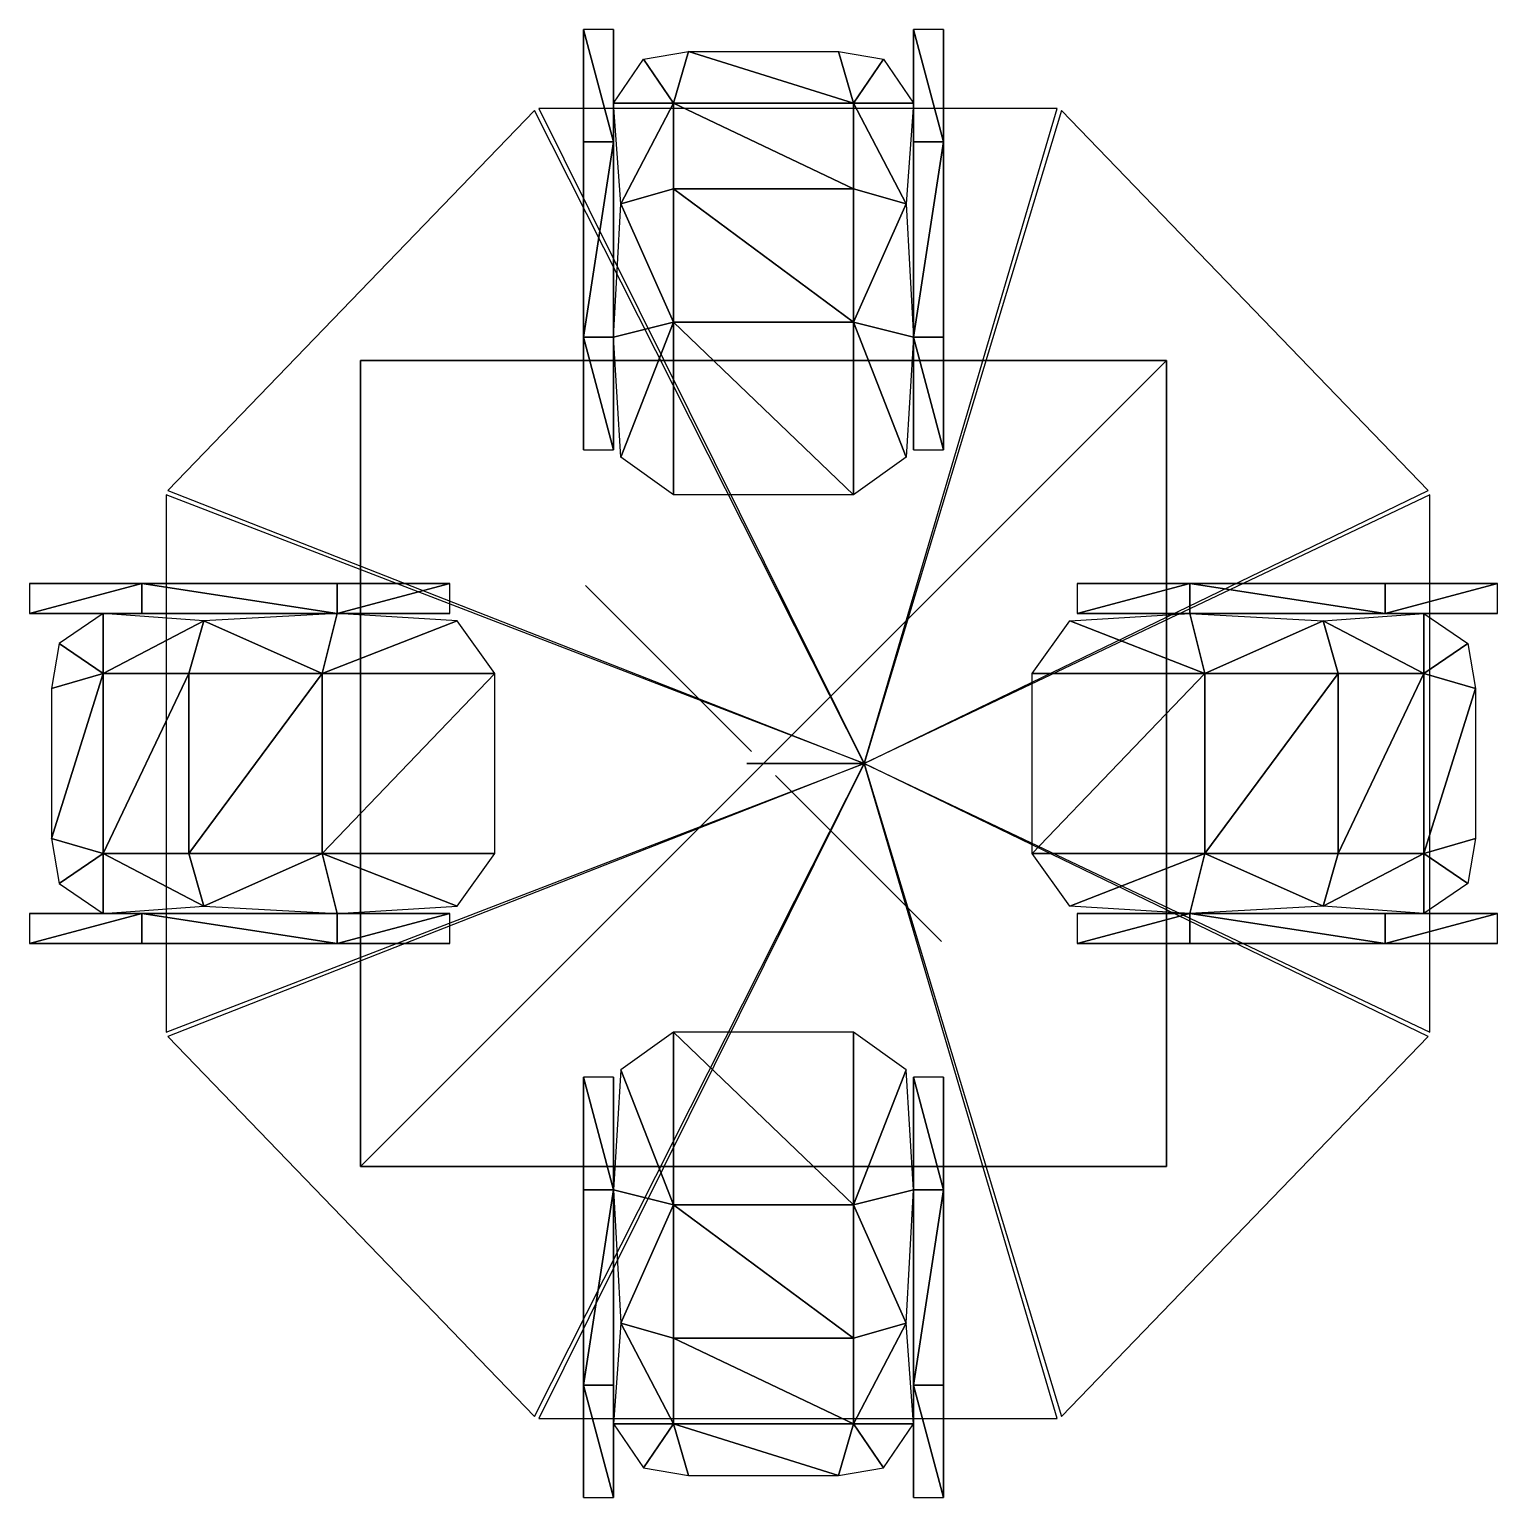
# Model space of a CAD drawing. Extents: x -1.16 to 1.06, y -1.11 to 1.11.
import ezdxf

# ---------------------------------------------------------------- set-up
doc = ezdxf.new("R2010")
doc.units = 0
doc.layers.get('0').update_dxf_attribs({"linetype": 'CONTINUOUS'})

msp = doc.modelspace()

# ---------------------------------------------------------------- meshes
at = {"color": 254, "linetype": 'BYBLOCK'}
mesh = msp.add_polyface(dxfattribs=at)
corners = [(-0.2779, 0.9401, 0.5035), (-0.2779, 0.6449, 0.5035), (-0.2779, 0.906, 0.4695), (-0.2779, 0.6789, 0.4695), (-0.3233, 0.6449, 0.5035), (-0.3233, 0.9401, 0.5035), (-0.3233, 0.906, 0.4695), (-0.3233, 0.6789, 0.4695), (0.1763, 0.6449, 0.5035), (0.2217, 0.6449, 0.5035), (0.2217, 0.9401, 0.5035), (0.1763, 0.9401, 0.5035), (0.1763, 0.906, 0.4695), (0.1763, 0.6789, 0.4695), (0.2217, 0.906, 0.4695), (0.2217, 0.6789, 0.4695), (-0.2779, 0.4745, 0.0039), (-0.2779, 0.52, 0.0039), (-0.2779, 1.1104, 0.0039), (-0.2779, 1.065, 0.0039), (-0.3233, 1.1104, 0.0039), (-0.3233, 1.065, 0.0039), (-0.3233, 0.4745, 0.0039), (-0.3233, 0.52, 0.0039), (0.1763, 1.1104, 0.0039), (0.2217, 1.1104, 0.0039), (0.1763, 0.4745, 0.0039), (0.2217, 0.4745, 0.0039), (0.1763, 0.52, 0.0039), (0.1763, 1.065, 0.0039), (0.2217, 1.065, 0.0039), (0.2217, 0.52, 0.0039), (0.8893, 0.2271, 0.5035), (0.5941, 0.2271, 0.5035), (0.8552, 0.2271, 0.4695), (0.6281, 0.2271, 0.4695), (0.5941, 0.2725, 0.5035), (0.8893, 0.2725, 0.5035), (0.8552, 0.2725, 0.4695), (0.6281, 0.2725, 0.4695), (0.5941, -0.2271, 0.5035), (0.5941, -0.2725, 0.5035), (0.8893, -0.2725, 0.5035), (0.8893, -0.2271, 0.5035), (0.8552, -0.2271, 0.4695), (0.6281, -0.2271, 0.4695), (0.8552, -0.2725, 0.4695), (0.6281, -0.2725, 0.4695), (0.4237, 0.2271, 0.0039), (0.4692, 0.2271, 0.0039), (1.0596, 0.2271, 0.0039), (1.0142, 0.2271, 0.0039), (1.0596, 0.2725, 0.0039), (1.0142, 0.2725, 0.0039), (0.4237, 0.2725, 0.0039), (0.4692, 0.2725, 0.0039), (1.0596, -0.2271, 0.0039), (1.0596, -0.2725, 0.0039), (0.4237, -0.2271, 0.0039), (0.4237, -0.2725, 0.0039), (0.4692, -0.2271, 0.0039), (1.0142, -0.2271, 0.0039), (1.0142, -0.2725, 0.0039), (0.4692, -0.2725, 0.0039), (0.1763, -0.9401, 0.5035), (0.1763, -0.6449, 0.5035), (0.1763, -0.906, 0.4695), (0.1763, -0.6789, 0.4695), (0.2217, -0.6449, 0.5035), (0.2217, -0.9401, 0.5035), (0.2217, -0.906, 0.4695), (0.2217, -0.6789, 0.4695), (-0.2779, -0.6449, 0.5035), (-0.3233, -0.6449, 0.5035), (-0.3233, -0.9401, 0.5035), (-0.2779, -0.9401, 0.5035), (-0.2779, -0.906, 0.4695), (-0.2779, -0.6789, 0.4695), (-0.3233, -0.906, 0.4695), (-0.3233, -0.6789, 0.4695), (0.1763, -0.4745, 0.0039), (0.1763, -0.52, 0.0039), (0.1763, -1.1104, 0.0039), (0.1763, -1.065, 0.0039), (0.2217, -1.1104, 0.0039), (0.2217, -1.065, 0.0039), (0.2217, -0.4745, 0.0039), (0.2217, -0.52, 0.0039), (-0.2779, -1.1104, 0.0039), (-0.3233, -1.1104, 0.0039), (-0.2779, -0.4745, 0.0039), (-0.3233, -0.4745, 0.0039), (-0.2779, -0.52, 0.0039), (-0.2779, -1.065, 0.0039), (-0.3233, -1.065, 0.0039), (-0.3233, -0.52, 0.0039), (-0.6957, 0.2725, 0.5035), (-0.5253, 0.2725, 0.0039), (-0.7297, 0.2725, 0.4695), (-0.5708, 0.2725, 0.0039), (-0.9909, 0.2725, 0.5035), (-0.9568, 0.2725, 0.4695), (-1.1612, 0.2725, 0.0039), (-1.1158, 0.2725, 0.0039), (-0.9909, 0.2271, 0.5035), (-1.1612, 0.2271, 0.0039), (-1.1158, 0.2271, 0.0039), (-0.9568, 0.2271, 0.4695), (-0.6957, 0.2271, 0.5035), (-0.7297, 0.2271, 0.4695), (-0.5253, 0.2271, 0.0039), (-0.5708, 0.2271, 0.0039), (-0.9909, -0.2725, 0.5035), (-0.9909, -0.2271, 0.5035), (-1.1612, -0.2725, 0.0039), (-1.1612, -0.2271, 0.0039), (-0.6957, -0.2725, 0.5035), (-0.6957, -0.2271, 0.5035), (-0.5253, -0.2725, 0.0039), (-0.5253, -0.2271, 0.0039), (-0.7297, -0.2725, 0.4695), (-0.5708, -0.2725, 0.0039), (-0.9568, -0.2725, 0.4695), (-1.1158, -0.2725, 0.0039), (-1.1158, -0.2271, 0.0039), (-0.9568, -0.2271, 0.4695), (-0.7297, -0.2271, 0.4695), (-0.5708, -0.2271, 0.0039)]
mesh.append_faces([[corners[k] for k in face] for face in [(0, 1, 2), (3, 2, 1), (10, 9, 14), (15, 14, 9), (1, 16, 3), (17, 3, 16), (18, 0, 19), (2, 19, 0), (22, 16, 4), (1, 4, 16), (5, 0, 20), (18, 20, 0), (11, 10, 24), (25, 24, 10), (26, 27, 8), (9, 8, 27), (25, 10, 30), (14, 30, 10), (9, 27, 15), (31, 15, 27), (32, 33, 34), (35, 34, 33), (42, 41, 46), (47, 46, 41), (33, 48, 35), (49, 35, 48), (50, 32, 51), (34, 51, 32), (54, 48, 36), (33, 36, 48), (37, 32, 52), (50, 52, 32), (43, 42, 56), (57, 56, 42), (58, 59, 40), (41, 40, 59), (57, 42, 62), (46, 62, 42), (41, 59, 47), (63, 47, 59), (64, 65, 66), (67, 66, 65), (74, 73, 78), (79, 78, 73), (65, 80, 67), (81, 67, 80), (82, 64, 83), (66, 83, 64), (86, 80, 68), (65, 68, 80), (69, 64, 84), (82, 84, 64), (75, 74, 88), (89, 88, 74), (90, 91, 72), (73, 72, 91), (89, 74, 94), (78, 94, 74), (73, 91, 79), (95, 79, 91), (96, 97, 98), (99, 98, 97), (100, 96, 101), (98, 101, 96), (102, 100, 103), (101, 103, 100), (110, 97, 108), (96, 108, 97), (104, 100, 105), (102, 105, 100), (112, 113, 114), (115, 114, 113), (118, 119, 116), (117, 116, 119), (115, 113, 124), (125, 124, 113), (113, 117, 125), (126, 125, 117), (117, 119, 126), (127, 126, 119)]], dxfattribs={"vtx1": -1, "color": 254})
mesh.append_faces([[corners[k] for k in face] for face in [(4, 5, 6), (6, 7, 4), (4, 1, 0), (0, 5, 4), (8, 9, 10), (10, 11, 8), (8, 11, 12), (12, 13, 8), (5, 20, 21), (21, 6, 5), (22, 4, 7), (7, 23, 22), (26, 8, 13), (13, 28, 26), (11, 24, 29), (29, 12, 11), (36, 37, 38), (38, 39, 36), (36, 33, 32), (32, 37, 36), (40, 41, 42), (42, 43, 40), (40, 43, 44), (44, 45, 40), (37, 52, 53), (53, 38, 37), (54, 36, 39), (39, 55, 54), (58, 40, 45), (45, 60, 58), (43, 56, 61), (61, 44, 43), (68, 69, 70), (70, 71, 68), (68, 65, 64), (64, 69, 68), (72, 73, 74), (74, 75, 72), (72, 75, 76), (76, 77, 72), (69, 84, 85), (85, 70, 69), (86, 68, 71), (71, 87, 86), (90, 72, 77), (77, 92, 90), (75, 88, 93), (93, 76, 75), (104, 105, 106), (106, 107, 104), (108, 104, 107), (107, 109, 108), (110, 108, 109), (109, 111, 110), (108, 96, 100), (100, 104, 108), (116, 117, 113), (113, 112, 116), (118, 116, 120), (120, 121, 118), (116, 112, 122), (122, 120, 116), (112, 114, 123), (123, 122, 112)]], dxfattribs={"vtx2": -1, "color": 254})
at = {"color": 0, "linetype": 'BYBLOCK'}
mesh = msp.add_polyface(dxfattribs=at)
corners = [(-0.1871, 0.8691, 0.3442), (0.0855, 0.8691, 0.3442), (0.0855, 0.6674, 0.3363), (-0.1871, 0.6674, 0.3363), (0.1763, 0.6447, 0.3704), (0.165, 0.4632, 0.39), (0.0855, 0.4064, 0.3786), (0.165, 0.8464, 0.3897), (0.0855, 0.9989, 0.6065), (0.1763, 0.9989, 0.6292), (-0.1871, 0.9989, 0.6065), (-0.1871, 0.4064, 0.3786), (-0.2666, 0.4632, 0.39), (-0.2779, 0.6447, 0.3704), (-0.2666, 0.8464, 0.3897), (-0.2779, 0.9989, 0.6292), (0.1309, 1.0655, 0.9247), (0.0628, 1.0769, 0.9701), (-0.1644, 1.0769, 0.9701), (-0.2325, 1.0655, 0.9247), (0.8183, 0.1363, 0.3442), (0.8183, -0.1363, 0.3442), (0.6166, -0.1363, 0.3363), (0.6166, 0.1363, 0.3363), (0.5939, -0.2271, 0.3704), (0.4124, -0.2158, 0.39), (0.3556, -0.1363, 0.3786), (0.7956, -0.2158, 0.3897), (0.9481, -0.1363, 0.6065), (0.9481, -0.2271, 0.6292), (0.9481, 0.1363, 0.6065), (0.3556, 0.1363, 0.3786), (0.4124, 0.2158, 0.39), (0.5939, 0.2271, 0.3704), (0.7956, 0.2158, 0.3897), (0.9481, 0.2271, 0.6292), (1.0147, -0.1817, 0.9247), (1.0261, -0.1136, 0.9701), (1.0261, 0.1136, 0.9701), (1.0147, 0.1817, 0.9247), (-0.1871, -0.8691, 0.3442), (0.0855, -0.8691, 0.3442), (-0.1871, -0.6674, 0.3363), (0.0855, -0.6674, 0.3363), (-0.2779, -0.6447, 0.3704), (-0.2666, -0.4632, 0.39), (-0.1871, -0.4064, 0.3786), (-0.2666, -0.8464, 0.3897), (-0.2779, -0.9989, 0.6292), (-0.1871, -0.9989, 0.6065), (0.0855, -0.9989, 0.6065), (0.0855, -0.4064, 0.3786), (0.165, -0.4632, 0.39), (0.1763, -0.6447, 0.3704), (0.165, -0.8464, 0.3897), (0.1763, -0.9989, 0.6292), (-0.2325, -1.0655, 0.9247), (-0.1644, -1.0769, 0.9701), (0.0628, -1.0769, 0.9701), (0.1309, -1.0655, 0.9247), (-0.9199, -0.1363, 0.3442), (-1.0497, -0.1363, 0.6065), (-0.8972, -0.2158, 0.3897), (-1.0497, -0.2271, 0.6292), (-0.7182, -0.1363, 0.3363), (-0.6955, -0.2271, 0.3704), (-0.4572, -0.1363, 0.3786), (-0.514, -0.2158, 0.39), (-1.1277, -0.1136, 0.9701), (-1.1163, -0.1817, 0.9247), (-1.1277, 0.1136, 0.9701), (-1.0497, 0.1363, 0.6065), (-0.7182, 0.1363, 0.3363), (-0.4572, 0.1363, 0.3786), (-0.9199, 0.1363, 0.3442), (-1.0497, 0.2271, 0.6292), (-0.8972, 0.2158, 0.3897), (-0.6955, 0.2271, 0.3704), (-0.514, 0.2158, 0.39), (-1.1163, 0.1817, 0.9247)]
mesh.append_faces([[corners[k] for k in face] for face in [(2, 5, 6), (7, 2, 1), (8, 7, 1), (3, 12, 13), (14, 3, 13), (10, 14, 15), (16, 8, 17), (19, 10, 15), (22, 25, 26), (27, 22, 21), (28, 27, 21), (23, 32, 33), (34, 23, 33), (30, 34, 35), (36, 28, 37), (39, 30, 35), (45, 42, 46), (42, 47, 40), (47, 49, 40), (52, 43, 53), (43, 54, 53), (54, 50, 55), (49, 56, 57), (50, 59, 55), (62, 61, 63), (64, 62, 65), (67, 64, 65), (61, 69, 63), (76, 71, 74), (72, 76, 74), (78, 72, 73), (71, 79, 70)]], dxfattribs={"vtx0": -1, "color": 0})
mesh.append_faces([[corners[k] for k in face] for face in [(40, 41, 42), (43, 42, 41), (44, 42, 45), (44, 47, 42), (48, 49, 47), (49, 50, 40), (41, 40, 50), (42, 43, 46), (51, 46, 43), (51, 43, 52), (41, 54, 43), (41, 50, 54), (48, 56, 49), (57, 58, 49), (50, 49, 58), (58, 59, 50), (60, 61, 62), (60, 62, 64), (66, 64, 67), (68, 69, 61), (70, 68, 71), (61, 71, 68), (72, 64, 73), (66, 73, 64), (74, 60, 72), (64, 72, 60), (71, 61, 74), (60, 74, 61), (75, 71, 76), (77, 76, 72), (77, 72, 78), (75, 79, 71)]], dxfattribs={"vtx1": -1, "color": 0})
mesh.append_faces([[corners[k] for k in face] for face in [(0, 1, 2), (2, 3, 0), (2, 4, 5), (7, 4, 2), (8, 9, 7), (10, 8, 1), (1, 0, 10), (3, 2, 6), (6, 11, 3), (3, 11, 12), (14, 0, 3), (10, 0, 14), (16, 9, 8), (18, 17, 8), (8, 10, 18), (19, 18, 10), (20, 21, 22), (22, 23, 20), (22, 24, 25), (27, 24, 22), (28, 29, 27), (30, 28, 21), (21, 20, 30), (23, 22, 26), (26, 31, 23), (23, 31, 32), (34, 20, 23), (30, 20, 34), (36, 29, 28), (38, 37, 28), (28, 30, 38), (39, 38, 30)]], dxfattribs={"vtx2": -1, "color": 0})
at = {"color": 5, "linetype": 'BYBLOCK'}
mesh = msp.add_polyface(dxfattribs=at)
corners = [(-0.3907, 0.9906, 1.6571), (0.1016, 0, 1.9177), (0.3934, 0.9906, 1.4432), (-0.9543, -0.4064, 1.8108), (-0.9543, 0.4064, 1.8108), (0.3934, -0.9906, 1.4432), (-0.3907, -0.9906, 1.6571), (0.957, 0.4064, 1.2895), (0.957, -0.4064, 1.2895)]
mesh.append_faces([[corners[k] for k in face] for face in [(0, 1, 2), (3, 1, 4), (5, 1, 6), (7, 1, 8)]], dxfattribs={"color": 5})
at = {"color": 3, "linetype": 'BYBLOCK'}
mesh = msp.add_polyface(dxfattribs=at)
corners = [(-0.9517, 0.4131, 1.81), (0.1016, 0, 1.9177), (-0.3972, 0.9878, 1.6588), (-0.3972, -0.9878, 1.6588), (-0.9517, -0.4131, 1.81), (0.9544, -0.4131, 1.2902), (0.3999, -0.9878, 1.4414), (0.3999, 0.9878, 1.4414), (0.9544, 0.4131, 1.2902)]
mesh.append_faces([[corners[k] for k in face] for face in [(0, 1, 2), (3, 1, 4), (5, 1, 6), (7, 1, 8)]], dxfattribs={"color": 3})
at = {"color": 0, "linetype": 'BYBLOCK'}
mesh = msp.add_polyface(dxfattribs=at)
corners = [(-0.6604, 0.6096, 0.6604), (-0.6604, 0.6096, 0.6096), (-0.6604, -0.6096, 0.6096), (-0.6604, -0.6096, 0.6604), (0.5588, 0.6096, 0.6604), (0.5588, 0.6096, 0.6096), (0.5588, -0.6096, 0.6604), (0.5588, -0.6096, 0.6096)]
mesh.append_faces([[corners[k] for k in face] for face in [(4, 5, 0), (1, 0, 5), (3, 2, 6), (7, 6, 2), (7, 2, 5), (1, 5, 2)]], dxfattribs={"vtx1": -1, "color": 0})
mesh.append_faces([[corners[k] for k in face] for face in [(0, 1, 2), (2, 3, 0), (6, 7, 5), (5, 4, 6), (3, 6, 4), (4, 0, 3)]], dxfattribs={"vtx2": -1, "color": 0})
at = {"color": 254, "linetype": 'BYBLOCK'}
mesh = msp.add_polyface(dxfattribs=at)
corners = [(-0.0688, -0.018, 0.6096), (-0.0867, -0.0359, 0.6096), (-0.0688, -0.018, 0.1905), (-0.0867, -0.0359, 0.2032), (-0.3202, -0.2694, 0.0254), (-0.3202, -0.2694), (-0.0254, 0, 0.6604), (-0.0762, 0, 0.6604), (-0.0762, 0, 1.2573), (-0.0254, 0, 1.2573), (0.1016, 0, 1.8923), (0.0762, 0, 1.8923), (-0.0149, 0.0359, 0.2032), (-0.0328, 0.018, 0.1905), (0.2186, 0.2694, 0.0254), (0.2186, 0.2694), (-0.0149, 0.0359, 0.6096), (-0.0328, 0.018, 0.6096), (-0.0867, 0.0359, 0.6096), (-0.0688, 0.018, 0.6096), (-0.0688, 0.018, 0.1905), (-0.0867, 0.0359, 0.2032), (-0.3202, 0.2694, 0.0254), (-0.3202, 0.2694), (-0.0328, -0.018, 0.1905), (-0.0149, -0.0359, 0.2032), (0.2186, -0.2694, 0.0254), (0.2186, -0.2694), (-0.0328, -0.018, 0.6096), (-0.0149, -0.0359, 0.6096), (-0.0254, 0, 0.3429), (-0.0762, 0, 0.3429), (-0.0762, 0, 0.6096), (-0.0254, 0, 0.6096)]
mesh.append_faces([[corners[k] for k in face] for face in [(0, 1, 2), (3, 2, 1), (9, 8, 10), (11, 10, 8), (12, 13, 14), (15, 14, 13), (21, 20, 22), (23, 22, 20), (28, 29, 24), (25, 24, 29)]], dxfattribs={"vtx1": -1, "color": 254})
mesh.append_faces([[corners[k] for k in face] for face in [(2, 3, 4), (4, 5, 2), (6, 7, 8), (8, 9, 6), (16, 17, 13), (13, 12, 16), (18, 19, 20), (20, 21, 18), (24, 25, 26), (26, 27, 24), (30, 31, 32), (32, 33, 30)]], dxfattribs={"vtx2": -1, "color": 254})

doc.saveas('drawing.dxf')
